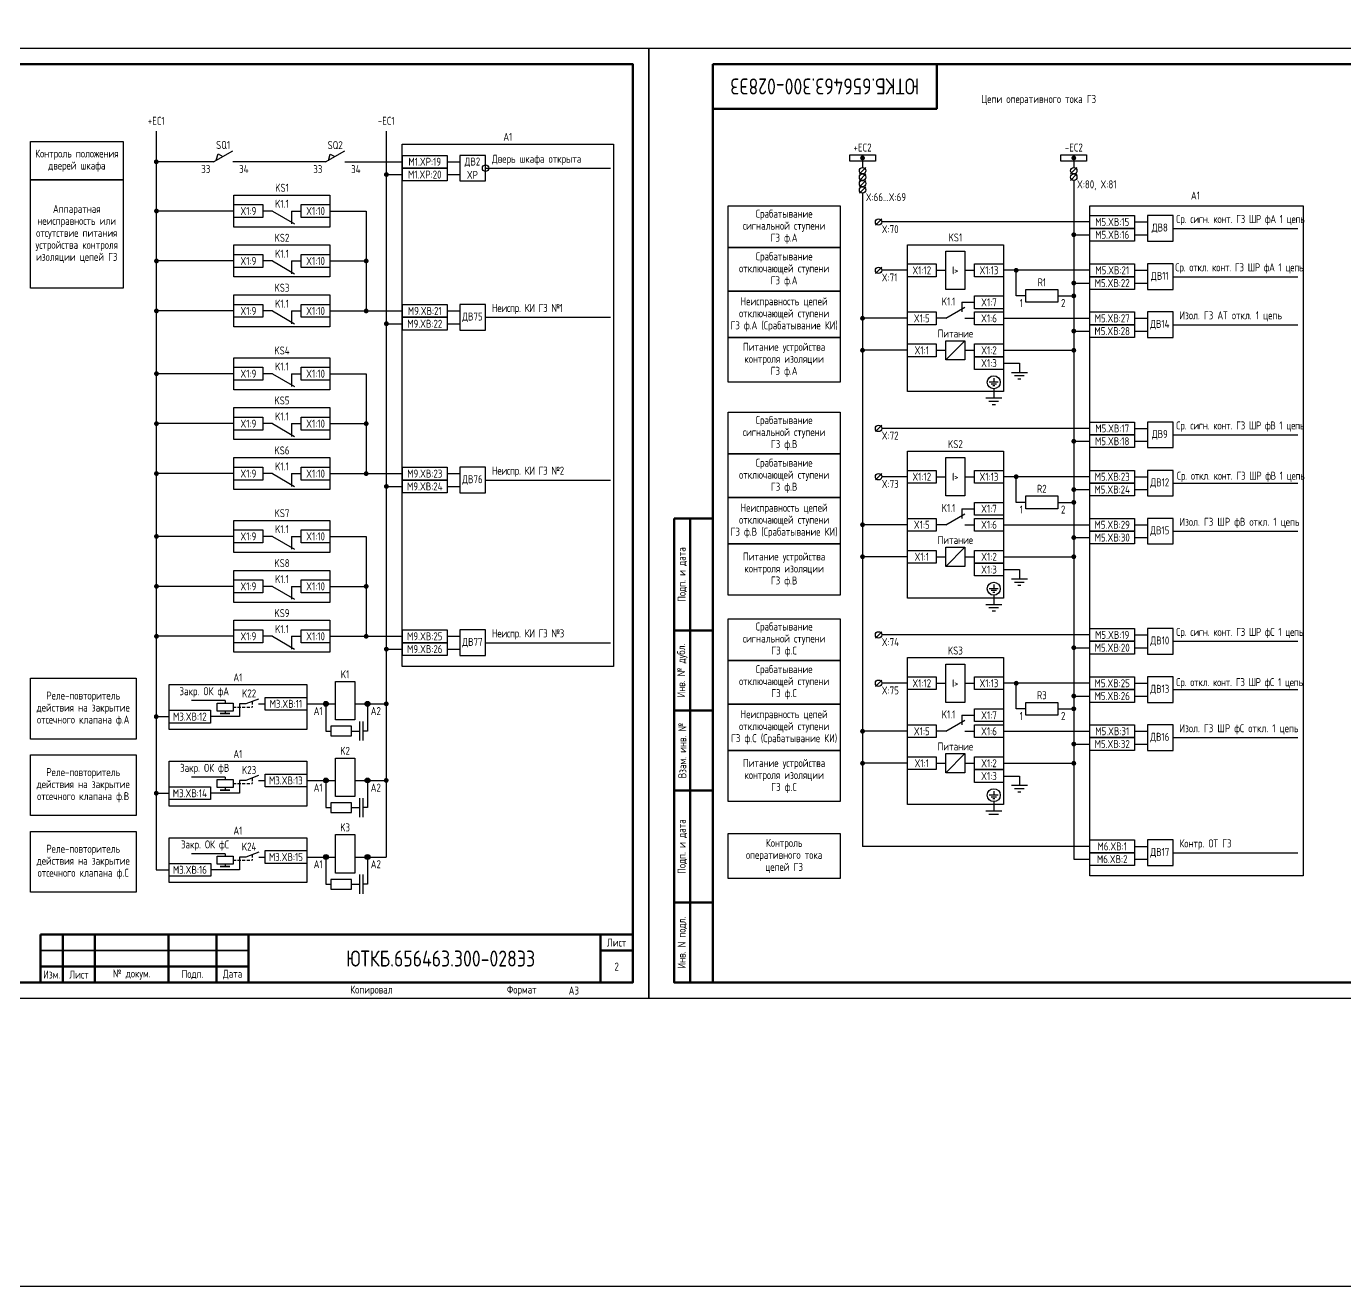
# Model space of a CAD drawing. Header units: millimetres. Extents: x -1117 to 4572, y -90 to 586.
# Drawn here: x 645.6 to 1057.4, y -90 to 303.8 of the extents above; entities that cross this region are included whole.
import ezdxf
from ezdxf.enums import TextEntityAlignment as Align

# ---------------------------------------------------------------- set-up
doc = ezdxf.new("R2010")
doc.units = ezdxf.units.MM
doc.linetypes.add('HIDDEN2', pattern=[4.7625, 3.175, -1.5875])
doc.styles.add('Gost_type_A', font='GOST_A.TTF')

# ---------------------------------------------------------------- blocks, each defined once
blk = doc.blocks.new('POINT')
at = {"const_width": 0.75}
blk.add_lwpolyline([(-0.375, 0, 1), (0.375, 0, 1)], format="xyb", close=True, dxfattribs=at)
blk = doc.blocks.new('Формат_А3')
blk.add_lwpolyline([(-420, 297), (0, 297), (0, 0), (-420, 0)], close=True)
at = {"lineweight": 50}
blk.add_lwpolyline([(-400, 292), (-5, 292), (-5, 5), (-400, 5)], close=True, dxfattribs=at)
blk = doc.blocks.new('Штамп малый нижний')
at = {"lineweight": 50}
for points in [[(-185, 15), (-178, 15), (-178, 5), (-185, 5)], [(-178, 15), (-168, 15), (-168, 5), (-178, 5)], [(-168, 15), (-145, 15), (-145, 5), (-168, 5)], [(-145, 15), (-130, 15), (-130, 5), (-145, 5)], [(-130, 15), (-120, 15), (-120, 5), (-130, 5)], [(-120, 15), (-10, 15), (-10, 0), (-120, 0)], [(-10, 15), (0, 15), (0, 10), (-10, 10)], [(-10, 10), (0, 10), (0, 0), (-10, 0)], [(-185, 5), (-178, 5), (-178, 0), (-185, 0)], [(-178, 5), (-168, 5), (-168, 0), (-178, 0)], [(-168, 5), (-145, 5), (-145, 0), (-168, 0)], [(-145, 5), (-130, 5), (-130, 0), (-145, 0)], [(-130, 5), (-120, 5), (-120, 0), (-130, 0)]]:
    blk.add_lwpolyline(points, close=True, dxfattribs=at)
for points in [[(-185, 15), (-178, 15), (-178, 10), (-185, 10)], [(-178, 15), (-168, 15), (-168, 10), (-178, 10)], [(-168, 15), (-145, 15), (-145, 10), (-168, 10)], [(-145, 15), (-130, 15), (-130, 10), (-145, 10)], [(-130, 15), (-120, 15), (-120, 10), (-130, 10)], [(-185, 10), (-178, 10), (-178, 5), (-185, 5)], [(-178, 10), (-168, 10), (-168, 5), (-178, 5)], [(-168, 10), (-145, 10), (-145, 5), (-168, 5)], [(-145, 10), (-130, 10), (-130, 5), (-145, 5)], [(-130, 10), (-120, 10), (-120, 5), (-130, 5)]]:
    blk.add_lwpolyline(points, close=True)
at = {"char_height": 2.5, "style": 'Gost_type_A'}
for s, insert, width, attachment_point in [('Лист', (-5, 12.5), 10, 5), ('Изм.', (-181.5, 2.5), 7, 5), ('Лист', (-173, 2.5), 10, 5), ('№ докум.', (-156.5, 2.5), 23, 5), ('Подп.', (-137.5, 2.5), 15, 5), ('Дата', (-125, 2.5), 10, 5), ('Копировал', (-75, -2.53), 13.1202, 6), ('Формат', (-30, -2.53), 13.1202, 6)]:
    blk.add_mtext(s, dxfattribs=dict(at, insert=insert, width=width, attachment_point=attachment_point))
blk = doc.blocks.new('Штамп угловой верхний')
at = {"lineweight": 50}
blk.add_lwpolyline([(0, 0), (70, 0), (70, -14), (0, -14)], close=True, dxfattribs=at)
blk = doc.blocks.new('Штамп левый нижний')
at = {"lineweight": 50}
for points in [[(-12, 145), (-7, 145), (-7, 110), (-12, 110)], [(-7, 145), (0, 145), (0, 110), (-7, 110)], [(-12, 110), (-7, 110), (-7, 85), (-12, 85)], [(-7, 110), (0, 110), (0, 85), (-7, 85)], [(-12, 85), (-7, 85), (-7, 60), (-12, 60)], [(-7, 85), (0, 85), (0, 60), (-7, 60)], [(-12, 60), (-7, 60), (-7, 25), (-12, 25)], [(-7, 60), (0, 60), (0, 25), (-7, 25)], [(-12, 25), (-7, 25), (-7, 0), (-12, 0)], [(-7, 25), (0, 25), (0, 0), (-7, 0)]]:
    blk.add_lwpolyline(points, close=True, dxfattribs=at)
at = {"char_height": 2.5, "attachment_point": 5, "rotation": 90, "style": 'Gost_type_A'}
for s, insert, width in [('Подп. и дата', (-9.5, 127.5), 35), ('Инв. № дубл.', (-9.5, 97.5), 25), ('Взам. инв. №', (-9.5, 72.5), 25), ('Подп. и дата', (-9.5, 42.5), 35), ('Инв. N подл.', (-9.5, 12.5), 25)]:
    blk.add_mtext(s, dxfattribs=dict(at, insert=insert, width=width))
blk = doc.blocks.new('Шинка')
blk.add_lwpolyline([(-4, 1), (4, 1), (4, -1), (-4, -1)], close=True)
blk.add_blockref('POINT', (0, 0))

msp = doc.modelspace()

# ---------------------------------------------------------------- hatches: boundary and pattern name
at = {"linetype": 'Continuous', "ltscale": 4.8}
h = msp.add_hatch(color=256, dxfattribs=at)
edge = h.paths.add_edge_path()
edge.add_arc((739.15, 92.09), 0.75, 0, 360)
h = msp.add_hatch(color=256, dxfattribs=at)
edge = h.paths.add_edge_path()
edge.add_arc((752.15, 92.09), 0.75, 0, 360)
h = msp.add_hatch(color=256, dxfattribs=at)
edge = h.paths.add_edge_path()
edge.add_arc((739.15, 68.16), 0.75, 0, 360)
h = msp.add_hatch(color=256, dxfattribs=at)
edge = h.paths.add_edge_path()
edge.add_arc((752.15, 68.16), 0.75, 0, 360)
h = msp.add_hatch(color=256, dxfattribs=at)
edge = h.paths.add_edge_path()
edge.add_arc((739.16, 44.23), 0.75, 0, 360)
h = msp.add_hatch(color=256, dxfattribs=at)
edge = h.paths.add_edge_path()
edge.add_arc((752.16, 44.23), 0.75, 0, 360)

# ---------------------------------------------------------------- linework, layer by layer
for p, q in [((686.15, 271), (686.16, 40.23)), ((758, 271), (758, 44.23)), ((704.05, 261.45), (710.05, 264.91)), ((704.92, 261.95), (705.48, 263.93)), ((705.48, 263.93), (706.92, 263.1)), ((739.05, 261.4), (745.05, 264.86)), ((739.92, 261.9), (740.48, 263.88)), ((740.48, 263.88), (741.92, 263.06)), ((704.05, 261.45), (686.15, 261.45)), ((739.05, 261.4), (710.05, 261.4)), ((745.05, 261.45), (763.05, 261.45)), ((777.05, 261.45), (781.05, 261.45)), ((907.82, 259.65), (905.82, 257.65)), ((906.82, 262.65), (906.82, 259.65)), ((906.82, 262.65), (906.82, 259.65)), ((973.82, 259.65), (971.82, 257.65)), ((972.82, 262.65), (972.82, 259.65)), ((972.82, 262.65), (972.82, 259.65)), ((758.05, 257.45), (763.05, 257.45)), ((758.05, 257.45), (763.05, 257.45)), ((777.05, 257.45), (781.05, 257.45)), ((789.05, 259.45), (828.05, 259.45)), ((907.82, 257.65), (905.82, 255.65)), ((907.82, 255.65), (905.82, 253.65)), ((973.82, 257.65), (971.82, 255.65)), ((972.82, 255.65), (972.82, 43.56)), ((907.82, 253.65), (905.82, 251.65)), ((906.82, 251.65), (906.82, 47.56)), ((710.43, 246.07), (686.21, 246.07)), ((722.43, 246.07), (719.43, 246.07)), ((722.43, 246.07), (729.35, 242.07)), ((728.43, 246.07), (728.43, 242.07)), ((728.43, 246.07), (731.43, 246.07)), ((740.43, 246.07), (751.74, 246.07)), ((751.74, 246.07), (751.74, 230.46)), ((912.82, 243.65), (910.82, 241.65)), ((977.82, 242.65), (912.82, 242.65)), ((991.82, 242.65), (995.82, 242.65)), ((1003.82, 240.65), (1042.82, 240.65)), ((972.82, 238.65), (977.82, 238.65)), ((991.82, 238.65), (995.82, 238.65)), ((751.74, 232.25), (751.74, 214.85)), ((710.43, 230.46), (686.21, 230.46)), ((722.43, 230.46), (719.43, 230.46)), ((722.43, 230.46), (729.35, 226.46)), ((728.43, 230.46), (728.43, 226.46)), ((728.43, 230.46), (731.43, 230.46)), ((740.43, 230.46), (751.74, 230.46)), ((912.82, 228.55), (910.82, 226.55)), ((920.82, 227.55), (912.82, 227.55)), ((929.82, 227.55), (932.82, 227.55)), ((938.82, 227.55), (941.82, 227.55)), ((977.82, 227.55), (950.82, 227.55)), ((954.82, 219.55), (954.82, 227.55)), ((991.82, 227.55), (995.82, 227.55)), ((972.82, 223.55), (977.82, 223.55)), ((991.82, 223.55), (995.82, 223.55)), ((1003.82, 225.55), (1042.82, 225.55)), ((957.82, 219.55), (954.82, 219.55)), ((967.82, 219.55), (972.82, 219.55)), ((710.43, 214.85), (686.21, 214.85)), ((722.43, 214.85), (719.43, 214.85)), ((722.43, 214.85), (729.35, 210.85)), ((728.43, 214.85), (728.43, 210.85)), ((728.43, 214.85), (731.43, 214.85)), ((740.43, 214.85), (763.05, 214.85)), ((777.05, 214.85), (781.05, 214.85)), ((932.82, 212.55), (938.82, 216.01)), ((937.82, 217.55), (941.82, 217.55)), ((937.82, 217.55), (937.82, 214.55)), ((758.05, 210.85), (763.05, 210.85)), ((758.05, 210.85), (763.05, 210.85)), ((777.05, 210.85), (781.05, 210.85)), ((789.05, 212.85), (828.05, 212.85)), ((920.82, 212.55), (906.82, 212.55)), ((932.82, 212.55), (929.82, 212.55)), ((938.82, 212.55), (941.82, 212.55)), ((950.82, 212.55), (977.82, 212.55)), ((991.82, 212.55), (995.82, 212.55)), ((1003.82, 210.55), (1042.82, 210.55)), ((972.82, 208.55), (977.82, 208.55)), ((991.82, 208.55), (995.82, 208.55)), ((920.82, 202.55), (906.82, 202.55)), ((929.82, 202.55), (932.82, 202.55)), ((932.82, 199.55), (938.82, 205.55)), ((938.82, 202.55), (941.82, 202.55)), ((950.82, 202.55), (972.82, 202.55)), ((950.82, 198.55), (955.82, 198.55)), ((710.43, 195.24), (686.21, 195.24)), ((722.43, 195.24), (719.43, 195.24)), ((722.43, 195.24), (729.35, 191.24)), ((728.43, 195.24), (728.43, 191.24)), ((728.43, 195.24), (731.43, 195.24)), ((740.43, 195.24), (751.74, 195.24)), ((751.74, 195.24), (751.74, 179.63)), ((751.74, 181.42), (751.74, 164.02)), ((710.43, 179.63), (686.21, 179.63)), ((722.43, 179.63), (719.43, 179.63)), ((722.43, 179.63), (729.35, 175.63)), ((728.43, 179.63), (728.43, 175.63)), ((728.43, 179.63), (731.43, 179.63)), ((740.43, 179.63), (751.74, 179.63)), ((912.82, 179.14), (910.82, 177.14)), ((977.82, 178.14), (912.82, 178.14)), ((991.82, 178.14), (995.82, 178.14)), ((972.82, 174.14), (977.82, 174.14)), ((991.82, 174.14), (995.82, 174.14)), ((1003.82, 176.14), (1042.82, 176.14)), ((710.43, 164.02), (686.21, 164.02)), ((722.43, 164.02), (719.43, 164.02)), ((722.43, 164.02), (729.35, 160.02)), ((728.43, 164.02), (728.43, 160.02)), ((728.43, 164.02), (731.43, 164.02)), ((740.43, 164.02), (763.05, 164.02)), ((777.05, 164.02), (781.05, 164.02)), ((789.05, 162.02), (828.05, 162.02)), ((912.82, 164.04), (910.82, 162.04)), ((920.82, 163.04), (912.82, 163.04)), ((929.82, 163.04), (932.82, 163.04)), ((938.82, 163.04), (941.82, 163.04)), ((977.82, 163.04), (950.82, 163.04)), ((954.82, 155.04), (954.82, 163.04)), ((991.82, 163.04), (995.82, 163.04)), ((1003.82, 161.04), (1042.82, 161.04)), ((758.05, 160.02), (763.05, 160.02)), ((758.05, 160.02), (763.05, 160.02)), ((777.05, 160.02), (781.05, 160.02)), ((972.82, 159.04), (977.82, 159.04)), ((991.82, 159.04), (995.82, 159.04)), ((937.82, 153.04), (941.82, 153.04)), ((937.82, 153.04), (937.82, 150.04)), ((957.82, 155.04), (954.82, 155.04)), ((967.82, 155.04), (972.82, 155.04)), ((932.82, 148.04), (938.82, 151.5)), ((710.43, 144.41), (686.21, 144.41)), ((722.43, 144.41), (719.43, 144.41)), ((722.43, 144.41), (729.35, 140.41)), ((728.43, 144.41), (728.43, 140.41)), ((728.43, 144.41), (731.43, 144.41)), ((740.43, 144.41), (751.74, 144.41)), ((751.74, 144.41), (751.74, 128.8)), ((920.82, 148.04), (906.82, 148.04)), ((932.82, 148.04), (929.82, 148.04)), ((938.82, 148.04), (941.82, 148.04)), ((950.82, 148.04), (977.82, 148.04)), ((991.82, 148.04), (995.82, 148.04)), ((1003.82, 146.04), (1042.82, 146.04)), ((932.82, 135.04), (938.82, 141.04)), ((972.82, 144.04), (977.82, 144.04)), ((991.82, 144.04), (995.82, 144.04)), ((920.82, 138.04), (906.82, 138.04)), ((929.82, 138.04), (932.82, 138.04)), ((938.82, 138.04), (941.82, 138.04)), ((950.82, 138.04), (972.82, 138.04)), ((950.82, 134.04), (955.82, 134.04)), ((710.43, 128.8), (686.21, 128.8)), ((722.43, 128.8), (719.43, 128.8)), ((722.43, 128.8), (729.35, 124.8)), ((728.43, 128.8), (728.43, 124.8)), ((728.43, 128.8), (731.43, 128.8)), ((740.43, 128.8), (751.74, 128.8)), ((751.74, 130.59), (751.74, 113.19)), ((710.43, 113.19), (686.21, 113.19)), ((722.43, 113.19), (719.43, 113.19)), ((722.43, 113.19), (729.35, 109.19)), ((728.43, 113.19), (728.43, 109.19)), ((728.43, 113.19), (731.43, 113.19)), ((740.43, 113.19), (763.05, 113.19)), ((777.05, 113.19), (781.05, 113.19)), ((912.82, 114.63), (910.82, 112.63)), ((977.82, 113.63), (912.82, 113.63)), ((991.82, 113.63), (995.82, 113.63)), ((1003.82, 111.63), (1042.82, 111.63)), ((758.05, 109.19), (763.05, 109.19)), ((758.05, 109.19), (763.05, 109.19)), ((777.05, 109.19), (781.05, 109.19)), ((789.05, 111.19), (828.05, 111.19)), ((972.82, 109.63), (977.82, 109.63)), ((991.82, 109.63), (995.82, 109.63)), ((912.82, 99.53), (910.82, 97.53)), ((920.82, 98.53), (912.82, 98.53)), ((929.82, 98.53), (932.82, 98.53)), ((938.82, 98.53), (941.82, 98.53)), ((977.82, 98.53), (950.82, 98.53)), ((954.82, 90.53), (954.82, 98.53)), ((991.82, 98.53), (995.82, 98.53)), ((1003.82, 96.53), (1042.82, 96.53)), ((707.65, 93.09), (697.15, 93.09)), ((707.65, 93.09), (707.65, 92.34)), ((733.15, 92.09), (742.15, 92.09)), ((748.15, 92.09), (758, 92.09)), ((972.82, 94.53), (977.82, 94.53)), ((991.82, 94.53), (995.82, 94.53)), ((686.15, 88.09), (690.15, 88.09)), ((707.65, 89.84), (707.65, 89.09)), ((932.82, 83.53), (938.82, 86.99)), ((937.82, 88.53), (941.82, 88.53)), ((937.82, 88.53), (937.82, 85.53)), ((957.82, 90.53), (954.82, 90.53)), ((967.82, 90.53), (972.82, 90.53)), ((920.82, 83.53), (906.82, 83.53)), ((932.82, 83.53), (929.82, 83.53)), ((938.82, 83.53), (941.82, 83.53)), ((950.82, 83.53), (977.82, 83.53)), ((991.82, 83.53), (995.82, 83.53)), ((972.82, 79.53), (977.82, 79.53)), ((991.82, 79.53), (995.82, 79.53)), ((1003.82, 81.53), (1042.82, 81.53)), ((932.82, 70.53), (938.82, 76.53)), ((920.82, 73.53), (906.82, 73.53)), ((929.82, 73.53), (932.82, 73.53)), ((938.82, 73.53), (941.82, 73.53)), ((950.82, 73.53), (972.82, 73.53)), ((707.65, 69.16), (697.15, 69.16)), ((707.65, 69.16), (707.65, 68.41)), ((707.65, 65.91), (707.65, 65.16)), ((733.15, 68.16), (742.15, 68.16)), ((748.15, 68.16), (758, 68.16)), ((950.82, 69.53), (955.82, 69.53)), ((686.15, 64.16), (690.15, 64.16)), ((977.82, 47.56), (906.82, 47.56)), ((991.82, 47.56), (995.82, 47.56)), ((1003.82, 45.56), (1042.82, 45.56)), ((707.66, 45.23), (697.16, 45.23)), ((707.66, 45.23), (707.66, 44.48)), ((707.66, 41.98), (707.66, 41.23)), ((733.16, 44.23), (742.16, 44.23)), ((748.16, 44.23), (758, 44.23)), ((972.82, 43.56), (977.82, 43.56)), ((991.82, 43.56), (995.82, 43.56)), ((686.16, 40.23), (690.16, 40.23))]:
    msp.add_line(p, q)
at = {"ltscale": 4.32}
for p, q in [((955.82, 198.55), (955.82, 195.55)), ((947.82, 193.85), (947.82, 192.57)), ((958.32, 195.55), (953.32, 195.55)), ((957.32, 194.55), (954.32, 194.55)), ((949.24, 192.57), (946.4, 192.57)), ((948.67, 192), (946.97, 192)), ((948.1, 191.43), (947.54, 191.43)), ((947.82, 190.55), (947.82, 187.55)), ((956.32, 193.55), (955.32, 193.55)), ((950.32, 187.55), (945.32, 187.55)), ((949.32, 186.55), (946.32, 186.55)), ((948.32, 185.55), (947.32, 185.55)), ((955.82, 134.04), (955.82, 131.04)), ((949.24, 128.06), (946.4, 128.06)), ((947.82, 129.34), (947.82, 128.06)), ((958.32, 131.04), (953.32, 131.04)), ((957.32, 130.04), (954.32, 130.04)), ((956.32, 129.04), (955.32, 129.04)), ((948.67, 127.49), (946.97, 127.49)), ((948.1, 126.92), (947.54, 126.92)), ((947.82, 126.04), (947.82, 123.04)), ((950.32, 123.04), (945.32, 123.04)), ((949.32, 122.04), (946.32, 122.04)), ((948.32, 121.04), (947.32, 121.04)), ((958.32, 66.53), (953.32, 66.53)), ((955.82, 69.53), (955.82, 66.53)), ((949.24, 63.55), (946.4, 63.55)), ((948.67, 62.98), (946.97, 62.98)), ((948.1, 62.41), (947.54, 62.41)), ((947.82, 64.84), (947.82, 63.55)), ((957.32, 65.53), (954.32, 65.53)), ((956.32, 64.53), (955.32, 64.53)), ((950.32, 58.53), (945.32, 58.53)), ((947.82, 61.53), (947.82, 58.53)), ((949.32, 57.53), (946.32, 57.53))]:
    msp.add_line(p, q, dxfattribs=at)
at = {"linetype": 'HIDDEN2', "ltscale": 0.3}
for p, q in [((710.15, 91.09), (716.15, 91.09)), ((716.15, 92.84), (716.15, 91.09)), ((710.15, 67.16), (716.15, 67.16)), ((716.15, 68.91), (716.15, 67.16)), ((710.16, 43.23), (716.16, 43.23)), ((716.16, 44.98), (716.16, 43.23))]:
    msp.add_line(p, q, dxfattribs=at)
at = {"linetype": 'Continuous', "ltscale": 1.08}
for p, q in [((714.15, 92.09), (712.15, 92.09)), ((712.15, 92.09), (712.15, 88.09)), ((718.15, 92.09), (720.15, 92.09)), ((712.15, 88.09), (703.15, 88.09)), ((714.15, 68.16), (712.15, 68.16)), ((712.15, 68.16), (712.15, 64.16)), ((718.15, 68.16), (720.15, 68.16)), ((712.15, 64.16), (703.15, 64.16)), ((714.16, 44.23), (712.16, 44.23)), ((712.16, 44.23), (712.16, 40.23)), ((718.16, 44.23), (720.16, 44.23)), ((712.16, 40.23), (703.16, 40.23))]:
    msp.add_line(p, q, dxfattribs=at)
at = {"linetype": 'Continuous', "ltscale": 4.32}
for p, q in [((718.15, 93.59), (714.15, 92.09)), ((718.15, 69.66), (714.15, 68.16)), ((718.16, 45.73), (714.16, 44.23))]:
    msp.add_line(p, q, dxfattribs=at)
at = {"linetype": 'Continuous', "ltscale": 4.8}
for p, q in [((739.15, 92.09), (739.15, 83.59)), ((752.15, 92.09), (752.15, 83.59)), ((749.65, 86.59), (749.65, 80.59)), ((750.65, 86.59), (750.65, 80.59)), ((739.15, 83.59), (740.65, 83.59)), ((747.15, 83.59), (749.65, 83.59)), ((752.15, 83.59), (750.65, 83.59)), ((739.15, 68.16), (739.15, 59.66)), ((752.15, 68.16), (752.15, 59.66)), ((749.65, 62.66), (749.65, 56.66)), ((750.65, 62.66), (750.65, 56.66)), ((739.15, 59.66), (740.65, 59.66)), ((747.15, 59.66), (749.65, 59.66)), ((752.15, 59.66), (750.65, 59.66)), ((739.16, 44.23), (739.16, 35.73)), ((752.16, 44.23), (752.16, 35.73)), ((749.66, 38.73), (749.66, 32.73)), ((750.66, 38.73), (750.66, 32.73)), ((739.16, 35.73), (740.66, 35.73)), ((747.16, 35.73), (749.66, 35.73)), ((752.16, 35.73), (750.66, 35.73))]:
    msp.add_line(p, q, dxfattribs=at)
for points in [[(-1117.42, 586), (4572.48, 586), (4572.48, -90), (-1117.42, -90)], [(675.81, 255.81), (646.83, 255.81), (646.83, 267.81), (675.81, 267.81)], [(763, 266.99), (829, 266.99), (829, 103.76), (763, 103.76)], [(763.05, 263.45), (777.05, 263.45), (777.05, 259.45), (763.05, 259.45)], [(763.05, 263.45), (777.05, 263.45), (777.05, 259.45), (763.05, 259.45)], [(675.81, 221.98), (646.83, 221.98), (646.83, 255.81), (675.81, 255.81)], [(763.05, 259.45), (777.05, 259.45), (777.05, 255.45), (763.05, 255.45)], [(710.43, 251.07), (740.43, 251.07), (740.43, 241.07), (710.43, 241.07)], [(710.43, 248.07), (719.43, 248.07), (719.43, 244.07), (710.43, 244.07)], [(731.43, 248.07), (740.43, 248.07), (740.43, 244.07), (731.43, 244.07)], [(899.82, 234.65), (864.82, 234.65), (864.82, 247.65), (899.82, 247.65)], [(977.82, 247.65), (1044.46, 247.65), (1044.46, 38.38), (977.82, 38.38)], [(977.82, 244.65), (991.82, 244.65), (991.82, 240.65), (977.82, 240.65)], [(977.82, 240.65), (991.82, 240.65), (991.82, 236.65), (977.82, 236.65)], [(710.43, 235.46), (740.43, 235.46), (740.43, 225.46), (710.43, 225.46)], [(920.82, 235.55), (950.82, 235.55), (950.82, 189.65), (920.82, 189.65)], [(710.43, 232.46), (719.43, 232.46), (719.43, 228.46), (710.43, 228.46)], [(731.43, 232.46), (740.43, 232.46), (740.43, 228.46), (731.43, 228.46)], [(899.82, 221), (864.82, 221), (864.82, 234.65), (899.82, 234.65)], [(932.82, 233.55), (938.82, 233.55), (938.82, 221.55), (932.82, 221.55)], [(920.82, 229.55), (929.82, 229.55), (929.82, 225.55), (920.82, 225.55)], [(941.82, 229.55), (950.82, 229.55), (950.82, 225.55), (941.82, 225.55)], [(977.82, 229.55), (991.82, 229.55), (991.82, 225.55), (977.82, 225.55)], [(977.82, 225.55), (991.82, 225.55), (991.82, 221.55), (977.82, 221.55)], [(710.43, 219.85), (740.43, 219.85), (740.43, 209.85), (710.43, 209.85)], [(899.82, 206.55), (864.82, 206.55), (864.82, 221), (899.82, 221)], [(941.82, 219.55), (950.82, 219.55), (950.82, 215.55), (941.82, 215.55)], [(957.82, 221.55), (967.82, 221.55), (967.82, 217.55), (957.82, 217.55)], [(710.43, 216.85), (719.43, 216.85), (719.43, 212.85), (710.43, 212.85)], [(731.43, 216.85), (740.43, 216.85), (740.43, 212.85), (731.43, 212.85)], [(763.05, 216.85), (777.05, 216.85), (777.05, 212.85), (763.05, 212.85)], [(763.05, 216.85), (777.05, 216.85), (777.05, 212.85), (763.05, 212.85)], [(920.82, 214.55), (929.82, 214.55), (929.82, 210.55), (920.82, 210.55)], [(941.82, 214.55), (950.82, 214.55), (950.82, 210.55), (941.82, 210.55)], [(977.82, 214.55), (991.82, 214.55), (991.82, 210.55), (977.82, 210.55)], [(763.05, 212.85), (777.05, 212.85), (777.05, 208.85), (763.05, 208.85)], [(977.82, 210.55), (991.82, 210.55), (991.82, 206.55), (977.82, 206.55)], [(899.82, 192.55), (864.82, 192.55), (864.82, 206.55), (899.82, 206.55)], [(920.82, 204.55), (929.82, 204.55), (929.82, 200.55), (920.82, 200.55)], [(932.82, 205.55), (938.82, 205.55), (938.82, 199.55), (932.82, 199.55)], [(941.82, 204.55), (950.82, 204.55), (950.82, 200.55), (941.82, 200.55)], [(710.43, 200.24), (740.43, 200.24), (740.43, 190.24), (710.43, 190.24)], [(941.82, 200.55), (950.82, 200.55), (950.82, 196.55), (941.82, 196.55)], [(710.43, 197.24), (719.43, 197.24), (719.43, 193.24), (710.43, 193.24)], [(731.43, 197.24), (740.43, 197.24), (740.43, 193.24), (731.43, 193.24)], [(710.43, 184.63), (740.43, 184.63), (740.43, 174.63), (710.43, 174.63)], [(710.43, 181.63), (719.43, 181.63), (719.43, 177.63), (710.43, 177.63)], [(731.43, 181.63), (740.43, 181.63), (740.43, 177.63), (731.43, 177.63)], [(899.82, 170.17), (864.82, 170.17), (864.82, 183.17), (899.82, 183.17)], [(977.82, 180.14), (991.82, 180.14), (991.82, 176.14), (977.82, 176.14)], [(977.82, 176.14), (991.82, 176.14), (991.82, 172.14), (977.82, 172.14)], [(710.43, 169.02), (740.43, 169.02), (740.43, 159.02), (710.43, 159.02)], [(899.82, 156.52), (864.82, 156.52), (864.82, 170.17), (899.82, 170.17)], [(920.82, 171.04), (950.82, 171.04), (950.82, 125.14), (920.82, 125.14)], [(932.82, 169.04), (938.82, 169.04), (938.82, 157.04), (932.82, 157.04)], [(710.43, 166.02), (719.43, 166.02), (719.43, 162.02), (710.43, 162.02)], [(731.43, 166.02), (740.43, 166.02), (740.43, 162.02), (731.43, 162.02)], [(763.05, 166.02), (777.05, 166.02), (777.05, 162.02), (763.05, 162.02)], [(920.82, 165.04), (929.82, 165.04), (929.82, 161.04), (920.82, 161.04)], [(941.82, 165.04), (950.82, 165.04), (950.82, 161.04), (941.82, 161.04)], [(977.82, 165.04), (991.82, 165.04), (991.82, 161.04), (977.82, 161.04)], [(763.05, 162.02), (777.05, 162.02), (777.05, 158.02), (763.05, 158.02)], [(977.82, 161.04), (991.82, 161.04), (991.82, 157.04), (977.82, 157.04)], [(899.82, 142.04), (864.82, 142.04), (864.82, 156.52), (899.82, 156.52)], [(957.82, 157.04), (967.82, 157.04), (967.82, 153.04), (957.82, 153.04)], [(941.82, 155.04), (950.82, 155.04), (950.82, 151.04), (941.82, 151.04)], [(710.43, 149.41), (740.43, 149.41), (740.43, 139.41), (710.43, 139.41)], [(920.82, 150.04), (929.82, 150.04), (929.82, 146.04), (920.82, 146.04)], [(941.82, 150.04), (950.82, 150.04), (950.82, 146.04), (941.82, 146.04)], [(977.82, 150.04), (991.82, 150.04), (991.82, 146.04), (977.82, 146.04)], [(710.43, 146.41), (719.43, 146.41), (719.43, 142.41), (710.43, 142.41)], [(731.43, 146.41), (740.43, 146.41), (740.43, 142.41), (731.43, 142.41)], [(977.82, 146.04), (991.82, 146.04), (991.82, 142.04), (977.82, 142.04)], [(899.82, 126.04), (864.82, 126.04), (864.82, 142.04), (899.82, 142.04)], [(920.82, 140.04), (929.82, 140.04), (929.82, 136.04), (920.82, 136.04)], [(932.82, 141.04), (938.82, 141.04), (938.82, 135.04), (932.82, 135.04)], [(941.82, 140.04), (950.82, 140.04), (950.82, 136.04), (941.82, 136.04)], [(941.82, 136.04), (950.82, 136.04), (950.82, 132.04), (941.82, 132.04)], [(710.43, 133.8), (740.43, 133.8), (740.43, 123.8), (710.43, 123.8)], [(710.43, 130.8), (719.43, 130.8), (719.43, 126.8), (710.43, 126.8)], [(731.43, 130.8), (740.43, 130.8), (740.43, 126.8), (731.43, 126.8)], [(710.43, 118.19), (740.43, 118.19), (740.43, 108.19), (710.43, 108.19)], [(899.82, 105.66), (864.82, 105.66), (864.82, 118.66), (899.82, 118.66)], [(977.82, 115.63), (991.82, 115.63), (991.82, 111.63), (977.82, 111.63)], [(710.43, 115.19), (719.43, 115.19), (719.43, 111.19), (710.43, 111.19)], [(731.43, 115.19), (740.43, 115.19), (740.43, 111.19), (731.43, 111.19)], [(763.05, 115.19), (777.05, 115.19), (777.05, 111.19), (763.05, 111.19)], [(977.82, 111.63), (991.82, 111.63), (991.82, 107.63), (977.82, 107.63)], [(763.05, 111.19), (777.05, 111.19), (777.05, 107.19), (763.05, 107.19)], [(899.82, 92.01), (864.82, 92.01), (864.82, 105.66), (899.82, 105.66)], [(920.82, 106.53), (950.82, 106.53), (950.82, 60.63), (920.82, 60.63)], [(932.82, 104.53), (938.82, 104.53), (938.82, 92.53), (932.82, 92.53)], [(679.83, 81.09), (646.83, 81.09), (646.83, 100.09), (679.83, 100.09)], [(742.15, 99.09), (748.15, 99.09), (748.15, 87.09), (742.15, 87.09)], [(920.82, 100.53), (929.82, 100.53), (929.82, 96.53), (920.82, 96.53)], [(941.82, 100.53), (950.82, 100.53), (950.82, 96.53), (941.82, 96.53)], [(977.82, 100.53), (991.82, 100.53), (991.82, 96.53), (977.82, 96.53)], [(690.15, 98.09), (733.15, 98.09), (733.15, 84.09), (690.15, 84.09)], [(977.82, 96.53), (991.82, 96.53), (991.82, 92.53), (977.82, 92.53)], [(710.15, 92.34), (710.15, 89.84), (705.15, 89.84), (705.15, 92.34)], [(720.15, 94.09), (733.15, 94.09), (733.15, 90.09), (720.15, 90.09)], [(899.82, 77.53), (864.82, 77.53), (864.82, 92.01), (899.82, 92.01)], [(957.82, 92.53), (967.82, 92.53), (967.82, 88.53), (957.82, 88.53)], [(690.15, 90.09), (703.15, 90.09), (703.15, 86.09), (690.15, 86.09)], [(709.15, 89.09), (706.15, 89.09)], [(941.82, 90.53), (950.82, 90.53), (950.82, 86.53), (941.82, 86.53)], [(920.82, 85.53), (929.82, 85.53), (929.82, 81.53), (920.82, 81.53)], [(941.82, 85.53), (950.82, 85.53), (950.82, 81.53), (941.82, 81.53)], [(977.82, 85.53), (991.82, 85.53), (991.82, 81.53), (977.82, 81.53)], [(977.82, 81.53), (991.82, 81.53), (991.82, 77.53), (977.82, 77.53)], [(679.83, 57.16), (646.83, 57.16), (646.83, 76.16), (679.83, 76.16)], [(690.15, 74.16), (733.15, 74.16), (733.15, 60.16), (690.15, 60.16)], [(742.15, 75.16), (748.15, 75.16), (748.15, 63.16), (742.15, 63.16)], [(899.82, 61.53), (864.82, 61.53), (864.82, 77.53), (899.82, 77.53)], [(920.82, 75.53), (929.82, 75.53), (929.82, 71.53), (920.82, 71.53)], [(932.82, 76.53), (938.82, 76.53), (938.82, 70.53), (932.82, 70.53)], [(941.82, 75.53), (950.82, 75.53), (950.82, 71.53), (941.82, 71.53)], [(720.15, 70.16), (733.15, 70.16), (733.15, 66.16), (720.15, 66.16)], [(941.82, 71.53), (950.82, 71.53), (950.82, 67.53), (941.82, 67.53)], [(690.15, 66.16), (703.15, 66.16), (703.15, 62.16), (690.15, 62.16)], [(710.15, 68.41), (710.15, 65.91), (705.15, 65.91), (705.15, 68.41)], [(709.15, 65.16), (706.15, 65.16)], [(679.83, 33.23), (646.83, 33.23), (646.83, 52.23), (679.83, 52.23)], [(690.16, 50.23), (733.16, 50.23), (733.16, 36.23), (690.16, 36.23)], [(742.16, 51.23), (748.16, 51.23), (748.16, 39.23), (742.16, 39.23)], [(899.82, 37.56), (864.82, 37.56), (864.82, 51.56), (899.82, 51.56)], [(977.82, 49.56), (991.82, 49.56), (991.82, 45.56), (977.82, 45.56)], [(720.16, 46.23), (733.16, 46.23), (733.16, 42.23), (720.16, 42.23)], [(977.82, 45.56), (991.82, 45.56), (991.82, 41.56), (977.82, 41.56)], [(690.16, 42.23), (703.16, 42.23), (703.16, 38.23), (690.16, 38.23)], [(710.16, 44.48), (710.16, 41.98), (705.16, 41.98), (705.16, 44.48)], [(709.16, 41.23), (706.16, 41.23)]]:
    msp.add_lwpolyline(points, close=True)
at = {"ltscale": 4}
for points in [[(781.05, 255.45), (789.05, 255.45), (789.05, 263.45), (781.05, 263.45)], [(995.82, 236.65), (1003.82, 236.65), (1003.82, 244.65), (995.82, 244.65)], [(995.82, 221.55), (1003.82, 221.55), (1003.82, 229.55), (995.82, 229.55)], [(781.05, 208.85), (789.05, 208.85), (789.05, 216.85), (781.05, 216.85)], [(995.82, 206.55), (1003.82, 206.55), (1003.82, 214.55), (995.82, 214.55)], [(995.82, 172.14), (1003.82, 172.14), (1003.82, 180.14), (995.82, 180.14)], [(781.05, 158.02), (789.05, 158.02), (789.05, 166.02), (781.05, 166.02)], [(995.82, 157.04), (1003.82, 157.04), (1003.82, 165.04), (995.82, 165.04)], [(995.82, 142.04), (1003.82, 142.04), (1003.82, 150.04), (995.82, 150.04)], [(995.82, 107.63), (1003.82, 107.63), (1003.82, 115.63), (995.82, 115.63)], [(781.05, 107.19), (789.05, 107.19), (789.05, 115.19), (781.05, 115.19)], [(995.82, 92.53), (1003.82, 92.53), (1003.82, 100.53), (995.82, 100.53)], [(995.82, 77.53), (1003.82, 77.53), (1003.82, 85.53), (995.82, 85.53)], [(995.82, 41.56), (1003.82, 41.56), (1003.82, 49.56), (995.82, 49.56)]]:
    msp.add_lwpolyline(points, close=True, dxfattribs=at)
at = {"linetype": 'Continuous', "ltscale": 4.8}
for points in [[(740.65, 82.09), (747.15, 82.09), (747.15, 85.09), (740.65, 85.09)], [(740.65, 58.16), (747.15, 58.16), (747.15, 61.16), (740.65, 61.16)], [(740.66, 34.23), (747.16, 34.23), (747.16, 37.23), (740.66, 37.23)]]:
    msp.add_lwpolyline(points, close=True, dxfattribs=at)
for centre, radius in [((789.05, 259.45), 1), ((906.82, 258.65), 1), ((972.82, 258.65), 1), ((906.82, 256.65), 1), ((906.82, 254.65), 1), ((972.82, 256.65), 1), ((906.82, 252.65), 1), ((911.82, 242.65), 1), ((911.82, 227.55), 1), ((947.82, 192.57), 2.02), ((911.82, 178.14), 1), ((911.82, 163.04), 1), ((947.82, 128.06), 2.02), ((911.82, 113.63), 1), ((911.82, 98.53), 1), ((947.82, 63.55), 2.02)]:
    msp.add_circle(centre, radius)
for centre in [(739.15, 92.09), (752.15, 92.09), (739.15, 68.16), (752.15, 68.16), (739.16, 44.23), (752.16, 44.23)]:
    msp.add_circle(centre, 0.75, dxfattribs=at)

# ---------------------------------------------------------------- block references
at = {"color": 1}
for name, p in [('Формат_А3', (840, 0)), ('Формат_А3', (1260, 0)), ('Штамп левый нижний', (860, 5)), ('Штамп малый нижний', (835, 5))]:
    msp.add_blockref(name, p, dxfattribs=at)
for name, p in [('Штамп угловой верхний', (860, 292)), ('Шинка', (906.82, 262.65)), ('Шинка', (972.82, 262.65)), ('POINT', (686.15, 261.45)), ('POINT', (758.05, 257.45)), ('POINT', (758.05, 257.45)), ('POINT', (686.21, 246.07)), ('POINT', (972.82, 238.65)), ('POINT', (686.21, 230.46)), ('POINT', (751.74, 230.46)), ('POINT', (751.74, 230.46)), ('POINT', (954.82, 227.55)), ('POINT', (972.82, 223.55)), ('POINT', (972.82, 219.55)), ('POINT', (686.21, 214.85)), ('POINT', (751.74, 214.85)), ('POINT', (751.74, 214.85)), ('POINT', (758.05, 210.85)), ('POINT', (758.05, 210.85)), ('POINT', (906.82, 212.55)), ('POINT', (972.82, 208.55)), ('POINT', (906.82, 202.55)), ('POINT', (972.82, 202.55)), ('POINT', (686.21, 195.24)), ('POINT', (686.21, 179.63)), ('POINT', (751.74, 179.63)), ('POINT', (751.74, 179.63)), ('POINT', (972.82, 174.14)), ('POINT', (686.21, 164.02)), ('POINT', (751.74, 164.02)), ('POINT', (751.74, 164.02)), ('POINT', (758.05, 160.02)), ('POINT', (758.05, 160.02)), ('POINT', (954.82, 163.04)), ('POINT', (972.82, 159.04)), ('POINT', (972.82, 155.04)), ('POINT', (906.82, 148.04)), ('POINT', (686.21, 144.41)), ('POINT', (972.82, 144.04)), ('POINT', (906.82, 138.04)), ('POINT', (972.82, 138.04)), ('POINT', (686.21, 128.8)), ('POINT', (751.74, 128.8)), ('POINT', (751.74, 128.8)), ('POINT', (686.21, 113.19)), ('POINT', (751.74, 113.19)), ('POINT', (751.74, 113.19)), ('POINT', (758.05, 109.19)), ('POINT', (758.05, 109.19)), ('POINT', (972.82, 109.63)), ('POINT', (954.82, 98.53)), ('POINT', (972.82, 94.53)), ('POINT', (758, 92.09)), ('POINT', (972.82, 90.53)), ('POINT', (686.15, 88.09)), ('POINT', (906.82, 83.53)), ('POINT', (972.82, 79.53)), ('POINT', (906.82, 73.53)), ('POINT', (972.82, 73.53)), ('POINT', (758, 68.16)), ('POINT', (686.16, 64.16))]:
    msp.add_blockref(name, p)

# ---------------------------------------------------------------- texts
at = {"style": 'Gost_type_A'}
for p in [(738.15, 91.09), (738.15, 67.16), (738.16, 43.23)]:
    msp.add_text('A1', height=2.5, dxfattribs=at).set_placement(p, align=Align.TOP_RIGHT)
for p in [(753.15, 91.09), (753.15, 67.16), (753.16, 43.23)]:
    msp.add_text('A2', height=2.5, dxfattribs=at).set_placement(p, align=Align.TOP_LEFT)
at = {"insert": (895, 285), "char_height": 5, "width": 70, "attachment_point": 5, "rotation": 180, "style": 'Gost_type_A'}
msp.add_mtext('ЮТКБ.656463.300-028Э3', dxfattribs=at)
at = {"char_height": 2.5, "line_spacing_factor": 0.9, "style": 'Gost_type_A'}
for s, insert, width, attachment_point in [('Цепи оперативного тока ГЗ ', (961.85, 280.73), 197.5, 5), ('A1', (796, 267.99), 66, 8), ('Контроль положения\\Pдверей шкафа', (661.34, 261.81), 29.0042, 5), ('X:80, X:81', (973.82, 255.65), 16, 1), ('KS1', (725.43, 252.08), 30, 8), ('X:66...X:69', (907.82, 251.65), 16, 1), ('A1', (1010.82, 249.65), 66, 8), ('Аппаратная неисправность или отсутствие питания устройства контроля изоляции цепей ГЗ', (661.32, 238.9), 28.9735, 5), ('K1.1', (725.43, 247.07), 12, 8), ('Срабатывание\\Pсигнальной ступени\\PГЗ ф.А', (882.32, 241.15), 35, 5), ('KS2', (725.43, 236.46), 30, 8), ('X:70', (912.82, 241.65), 8, 1), ('KS1', (935.82, 236.55), 30, 8), ('K1.1', (725.43, 231.46), 12, 8), ('Срабатывание\\Pотключающей ступени\\PГЗ ф.А', (882.32, 227.82), 35, 5), ('X:71', (912.82, 226.55), 8, 1), ('KS3', (725.43, 220.85), 30, 8), ('R1', (962.82, 222.55), 10, 8), ('K1.1', (725.43, 215.85), 12, 8), ('Неисправность цепей отключающей ступени \\PГЗ ф.А (Срабатывание КИ)', (882.32, 213.77), 35, 5), ('K1.1', (935.82, 216.55), 12, 9), ('{\\T0.9;1}', (956.82, 218.55), 5, 3), ('{\\T0.9;2}', (968.82, 218.55), 5, 1), ('KS4', (725.43, 201.24), 30, 8), ('Питание устройства контроля изоляции\\PГЗ ф.А', (882.32, 199.55), 35, 5), ('K1.1', (725.43, 196.24), 12, 8), ('KS5', (725.43, 185.63), 30, 8), ('K1.1', (725.43, 180.63), 12, 8), ('Срабатывание\\Pсигнальной ступени\\PГЗ ф.В', (882.32, 176.67), 35, 5), ('X:72', (912.82, 177.14), 8, 1), ('KS2', (935.82, 171.98), 30, 8), ('KS6', (725.43, 170.02), 30.2065, 8), ('K1.1', (725.43, 165.02), 12, 8), ('Срабатывание\\Pотключающей ступени\\PГЗ ф.В', (882.32, 163.34), 35, 5), ('X:73', (912.82, 162.04), 8, 1), ('R2', (962.82, 158.04), 10, 8), ('KS7', (725.43, 150.41), 30, 8), ('Неисправность цепей отключающей ступени\\PГЗ ф.B (Срабатывание КИ)', (882.32, 149.28), 35, 5), ('K1.1', (935.82, 152.04), 12, 9), ('{\\T0.9;1}', (956.82, 154.04), 5, 3), ('{\\T0.9;2}', (968.82, 154.04), 5, 1), ('K1.1', (725.43, 145.41), 12, 8), ('KS8', (725.43, 134.8), 30, 8), ('Питание устройства контроля изоляции\\PГЗ ф.B', (882.32, 134.04), 35, 5), ('K1.1', (725.43, 129.8), 12, 8), ('KS9', (725.43, 119.19), 30, 8), ('K1.1', (725.43, 114.19), 12, 8), ('Срабатывание\\Pсигнальной ступени\\PГЗ ф.C', (882.32, 112.16), 35, 5), ('X:74', (912.82, 112.63), 8, 1), ('KS3', (935.82, 107.48), 30, 8), ('Срабатывание\\Pотключающей ступени\\PГЗ ф.C', (882.32, 98.84), 35, 5), ('A1', (711.65, 99.09), 43.0001, 8), ('Реле-повторитель действия на закрытие отсечного клапана ф.А', (663.33, 90.59), 33, 5), ('X:75', (912.82, 97.53), 8, 1), ('R3', (962.82, 93.53), 10, 8), ('Неисправность цепей отключающей ступени\\PГЗ ф.C (Срабатывание КИ)', (882.32, 84.77), 35, 5), ('K1.1', (935.82, 87.53), 12, 9), ('{\\T0.9;1}', (956.82, 89.53), 5, 3), ('{\\T0.9;2}', (968.82, 89.53), 5, 1), ('A1', (711.65, 75.16), 43.0001, 8), ('Питание устройства контроля изоляции\\PГЗ ф.C', (882.32, 69.53), 35, 5), ('Реле-повторитель действия на закрытие отсечного клапана ф.B', (663.33, 66.66), 33, 5), ('A1', (711.66, 51.23), 43.0001, 8), ('Контроль\\Pоперативного тока \\Pцепей ГЗ ', (882.32, 44.56), 35, 5), ('Реле-повторитель действия на закрытие отсечного клапана ф.C', (663.33, 42.73), 33, 5)]:
    msp.add_mtext(s, dxfattribs=dict(at, insert=insert, width=width, attachment_point=attachment_point))
at = {"style": 'Gost_type_A'}
for s, insert, char_height, width, attachment_point in [('+EC1', (686.15, 273), 2.5, 18, 8), ('-EC1', (758, 273), 2.5, 20, 8), ('SQ1', (707.05, 265.45), 2.5, 10, 8), ('SQ2', (742.05, 265.4), 2.5, 10, 8), ('Дверь шкафа открыта', (791.05, 260.45), 2.5, 35.9749, 7), ('+EC2', (906.82, 264.65), 2.5, 10, 8), ('-EC2', (972.82, 264.65), 2.5, 10, 8), ('33', (703.05, 260.45), 2.5, 6, 3), ('34', (712.05, 260.45), 2.5, 6, 1), ('33', (738.05, 260.4), 2.5, 6, 3), ('34', (747.05, 260.4), 2.5, 6, 1), ('M1.XP:19', (770.05, 261.45), 2.5, 14, 5), ('ДВ2 XP', (784.93, 259.45), 2.5, 7.7588, 5), ('M1.XP:20', (770.05, 257.45), 2.5, 14, 5), ('X1:9', (714.93, 246.07), 2.5, 9.0043, 5), ('X1:10', (735.93, 246.07), 2.5, 9.0043, 5), ('M5.XВ:15', (984.82, 242.65), 2.5, 14, 5), ('{\\T0.95;Ср. сигн. конт. ГЗ ШР фА 1 цепь}', (1004.82, 241.65), 2.5, 44.8565, 7), ('M5.XВ:16', (984.82, 238.65), 2.5, 14, 5), ('ДВ8', (999.7, 240.65), 2.5, 7.7588, 5), ('X1:9', (714.93, 230.46), 2.5, 9.0043, 5), ('X1:10', (735.93, 230.46), 2.5, 9.0043, 5), ('X1:12', (925.32, 227.55), 2.5, 9.0043, 5), ('I>', (935.82, 227.55), 2.5, 6.0044, 5), ('X1:13', (946.32, 227.55), 2.5, 9.0043, 5), ('M5.XВ:21', (984.82, 227.55), 2.5, 14, 5), ('ДВ11', (999.7, 225.55), 2.5, 7.7588, 5), ('{\\T0.95;Ср. откл. конт. ГЗ ШР фА 1 цепь}', (1004.52, 226.55), 2.5, 43.2348, 7), ('M5.XВ:22', (984.82, 223.55), 2.5, 14, 5), ('X1:7', (946.32, 217.55), 2.5, 9.0043, 5), ('X1:9', (714.93, 214.85), 2.5, 9.0043, 5), ('X1:10', (735.93, 214.85), 2.5, 9.0043, 5), ('M9.XВ:21', (770.05, 214.85), 2.5, 14, 5), ('ДВ75', (784.93, 212.85), 2.5, 7.7588, 5), ('Изол. ГЗ АТ откл. 1 цепь', (1005.82, 211.55), 2.5, 46.0438, 7), ('M9.XВ:22', (770.05, 210.85), 2.5, 14, 5), ('X1:5', (925.32, 212.55), 2.5, 9.0043, 5), ('X1:6', (946.32, 212.55), 2.5, 9.0043, 5), ('M5.XВ:27', (984.82, 212.55), 2.5, 14, 5), ('ДВ14', (999.7, 210.55), 2.5, 7.7588, 5), ('Питание', (935.82, 206.55), 2.5, 12, 8), ('M5.XВ:28', (984.82, 208.55), 2.5, 14, 5), ('X1:1', (925.32, 202.55), 2.5, 9.0043, 5), ('X1:2', (946.32, 202.55), 2.5, 9.0043, 5), ('X1:3', (946.32, 198.55), 2.5, 9.0043, 5), ('X1:9', (714.93, 195.24), 2.5, 9.0043, 5), ('X1:10', (735.93, 195.24), 2.5, 9.0043, 5), ('X1:9', (714.93, 179.63), 2.5, 9.0043, 5), ('X1:10', (735.93, 179.63), 2.5, 9.0043, 5), ('M5.XВ:17', (984.82, 178.14), 2.5, 14, 5), ('ДВ9', (999.7, 176.14), 2.5, 7.7588, 5), ('{\\T0.95;Ср. сигн. конт. ГЗ ШР фВ 1 цепь}', (1004.82, 177.14), 2.5, 44.8565, 7), ('M5.XВ:18', (984.82, 174.14), 2.5, 14, 5), ('X1:9', (714.93, 164.02), 2.5, 9.0043, 5), ('X1:10', (735.93, 164.02), 2.5, 9.0043, 5), ('M9.XВ:23', (770.05, 164.02), 2.5, 14, 5), ('M9.XВ:24', (770.05, 160.02), 2.5, 14, 5), ('ДВ76', (784.93, 162.02), 2.5, 7.7588, 5), ('X1:12', (925.32, 163.04), 2.5, 9.0043, 5), ('I>', (935.82, 163.04), 2.5, 6.0044, 5), ('X1:13', (946.32, 163.04), 2.5, 9.0043, 5), ('M5.XВ:23', (984.82, 163.04), 2.5, 14, 5), ('ДВ12', (999.7, 161.04), 2.5, 7.7588, 5), ('{\\T0.95;Ср. откл. конт. ГЗ ШР фВ 1 цепь}', (1005, 161.44), 2.5, 46.288, 7), ('M5.XВ:24', (984.82, 159.04), 2.5, 14, 5), ('X1:7', (946.32, 153.04), 2.5, 9.0043, 5), ('X1:5', (925.32, 148.04), 2.5, 9.0043, 5), ('X1:6', (946.32, 148.04), 2.5, 9.0043, 5), ('M5.XВ:29', (984.82, 148.04), 2.5, 14, 5), ('Изол. ГЗ ШР фВ откл. 1 цепь', (1005.82, 147.04), 2.5, 43.2348, 7), ('X1:9', (714.93, 144.41), 2.5, 9.0043, 5), ('X1:10', (735.93, 144.41), 2.5, 9.0043, 5), ('Питание', (935.82, 142.04), 2.5, 12, 8), ('M5.XВ:30', (984.82, 144.04), 2.5, 14, 5), ('ДВ15', (999.7, 146.04), 2.5, 7.7588, 5), ('X1:1', (925.32, 138.04), 2.5, 9.0043, 5), ('X1:2', (946.32, 138.04), 2.5, 9.0043, 5), ('X1:3', (946.32, 134.04), 2.5, 9.0043, 5), ('X1:9', (714.93, 128.8), 2.5, 9.0043, 5), ('X1:10', (735.93, 128.8), 2.5, 9.0043, 5), ('{\\T0.95;Ср. сигн. конт. ГЗ ШР фС 1 цепь}', (1004.82, 112.63), 2.5, 44.8565, 7), ('X1:9', (714.93, 113.19), 2.5, 9.0043, 5), ('X1:10', (735.93, 113.19), 2.5, 9.0043, 5), ('M9.XВ:25', (770.05, 113.19), 2.5, 14, 5), ('ДВ77', (784.93, 111.19), 2.5, 7.7588, 5), ('M5.XВ:19', (984.82, 113.63), 2.5, 14, 5), ('ДВ10', (999.7, 111.63), 2.5, 7.7588, 5), ('M9.XВ:26', (770.05, 109.19), 2.5, 14, 5), ('M5.XВ:20', (984.82, 109.63), 2.5, 14, 5), ('K1', (745.15, 100.09), 2.5, 7, 8), ('X1:12', (925.32, 98.53), 2.5, 9.0043, 5), ('I>', (935.82, 98.53), 2.5, 6.0044, 5), ('X1:13', (946.32, 98.53), 2.5, 9.0043, 5), ('M5.XВ:25', (984.82, 98.53), 2.5, 14, 5), ('{\\T0.95;Ср. откл. конт. ГЗ ШР фС 1 цепь}', (1004.79, 96.94), 2.5, 46.288, 7), ('K22', (715.15, 94.09), 2.5, 6, 8), ('M5.XВ:26', (984.82, 94.53), 2.5, 14, 5), ('ДВ13', (999.7, 96.53), 2.5, 7.7588, 5), ('M3.XВ:11', (726.65, 92.09), 2.5, 13, 5), ('M3.XВ:12', (696.65, 88.09), 2.5, 13, 5), ('X1:7', (946.32, 88.53), 2.5, 9.0043, 5), ('X1:5', (925.32, 83.53), 2.5, 9.0043, 5), ('X1:6', (946.32, 83.53), 2.5, 9.0043, 5), ('M5.XВ:31', (984.82, 83.53), 2.5, 14, 5), ('ДВ16', (999.7, 81.53), 2.5, 7.7588, 5), ('Изол. ГЗ ШР фС откл. 1 цепь', (1005.82, 82.53), 2.5, 43.2348, 7), ('K2', (745.15, 76.16), 2.5, 7, 8), ('Питание', (935.82, 77.53), 2.5, 12, 8), ('M5.XВ:32', (984.82, 79.53), 2.5, 14, 5), ('X1:1', (925.32, 73.53), 2.5, 9.0043, 5), ('X1:2', (946.32, 73.53), 2.5, 9.0043, 5), ('K23', (715.15, 70.16), 2.5, 6, 8), ('X1:3', (946.32, 69.53), 2.5, 9.0043, 5), ('M3.XВ:13', (726.65, 68.16), 2.5, 13, 5), ('M3.XВ:14', (696.65, 64.16), 2.5, 13, 5), ('K3', (745.16, 52.23), 2.5, 7, 8), ('Контр. ОТ ГЗ', (1005.82, 46.56), 2.5, 37.4344, 7), ('K24', (715.16, 46.23), 2.5, 6, 8), ('M3.XВ:15', (726.66, 44.23), 2.5, 13, 5), ('M6.XВ:1', (984.82, 47.56), 2.5, 14, 5), ('ДВ17', (999.7, 45.56), 2.5, 7.7588, 5), ('M3.XВ:16', (696.66, 40.23), 2.5, 13, 5), ('M6.XВ:2', (984.82, 43.56), 2.5, 14, 5), ('ЮТКБ.656463.300-028Э3', (775, 12.5), 5, 120, 5), ('2', (830, 10), 2.5, 10, 5), ('A3', (815, 2.5), 2.5, 20, 4)]:
    msp.add_mtext(s, dxfattribs=dict(at, insert=insert, char_height=char_height, width=width, attachment_point=attachment_point))
at = {"color": 6, "char_height": 2.5, "style": 'Gost_type_A'}
for s, insert, width, attachment_point in [('{\\T0.95;Неиспр. КИ ГЗ №1}', (791.05, 213.85), 40, 7), ('{\\T0.95;Неиспр. КИ ГЗ №2}', (791.05, 163.02), 40, 7), ('{\\T0.95;Неиспр. КИ ГЗ №3}', (791.05, 112.19), 40, 7), ('Закр. ОК фА', (701.15, 94.09), 15.9998, 8), ('Закр. ОК фВ', (701.27, 70.16), 15.7611, 8), ('Закр. ОК фС', (701.4, 46.23), 15.5284, 8)]:
    msp.add_mtext(s, dxfattribs=dict(at, insert=insert, width=width, attachment_point=attachment_point))

doc.saveas('drawing.dxf')
